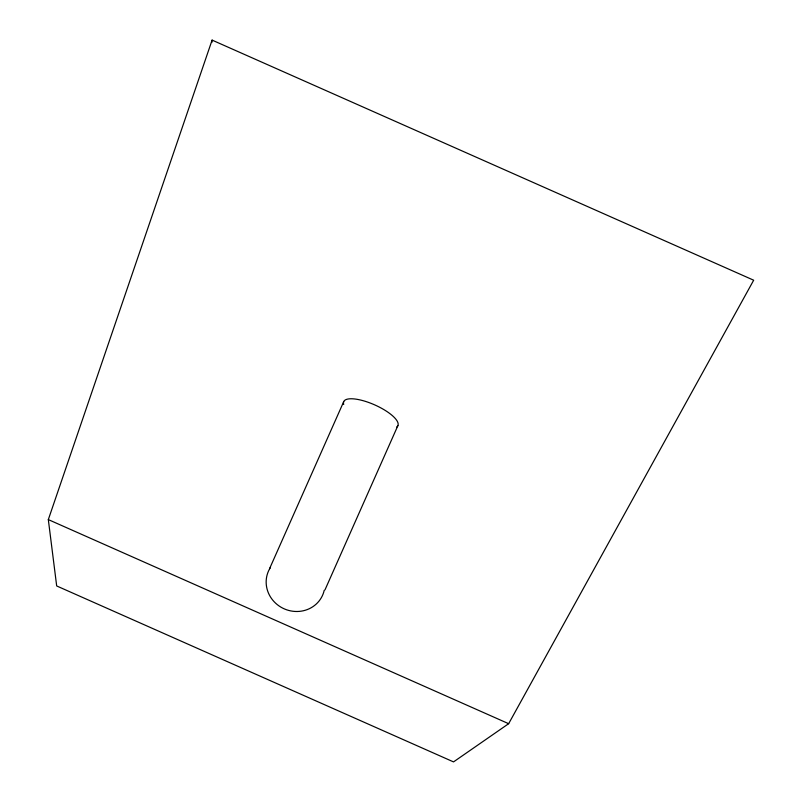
<?xml version="1.0" encoding="UTF-8"?>
<svg xmlns="http://www.w3.org/2000/svg" width="802" height="802" viewBox="0 0 802 802"><rect width="100%" height="100%" fill="white"/><g stroke="black" fill="none" stroke-linecap="round" stroke-linejoin="round"><path stroke-width="1.2" d="M211.848 42.466L212.099 40.1L753.679 280.209L508.658 723.695L453.531 761.9L56.681 585.951L48.321 519.596L212.099 40.1M343.737 401.601L269.582 568.638M397.892 425.611L324.99 589.861M48.321 519.596L508.658 723.695M343.707 404.459A29.624 9.544 23.9 0 1 373.411 404.328A29.624 9.544 23.9 0 1 396.739 426.995M324.219 590.332A29.624 28.04 24.1 0 1 284.59 609.009A29.624 28.04 24.1 0 1 270.474 567.435"/></g></svg>
